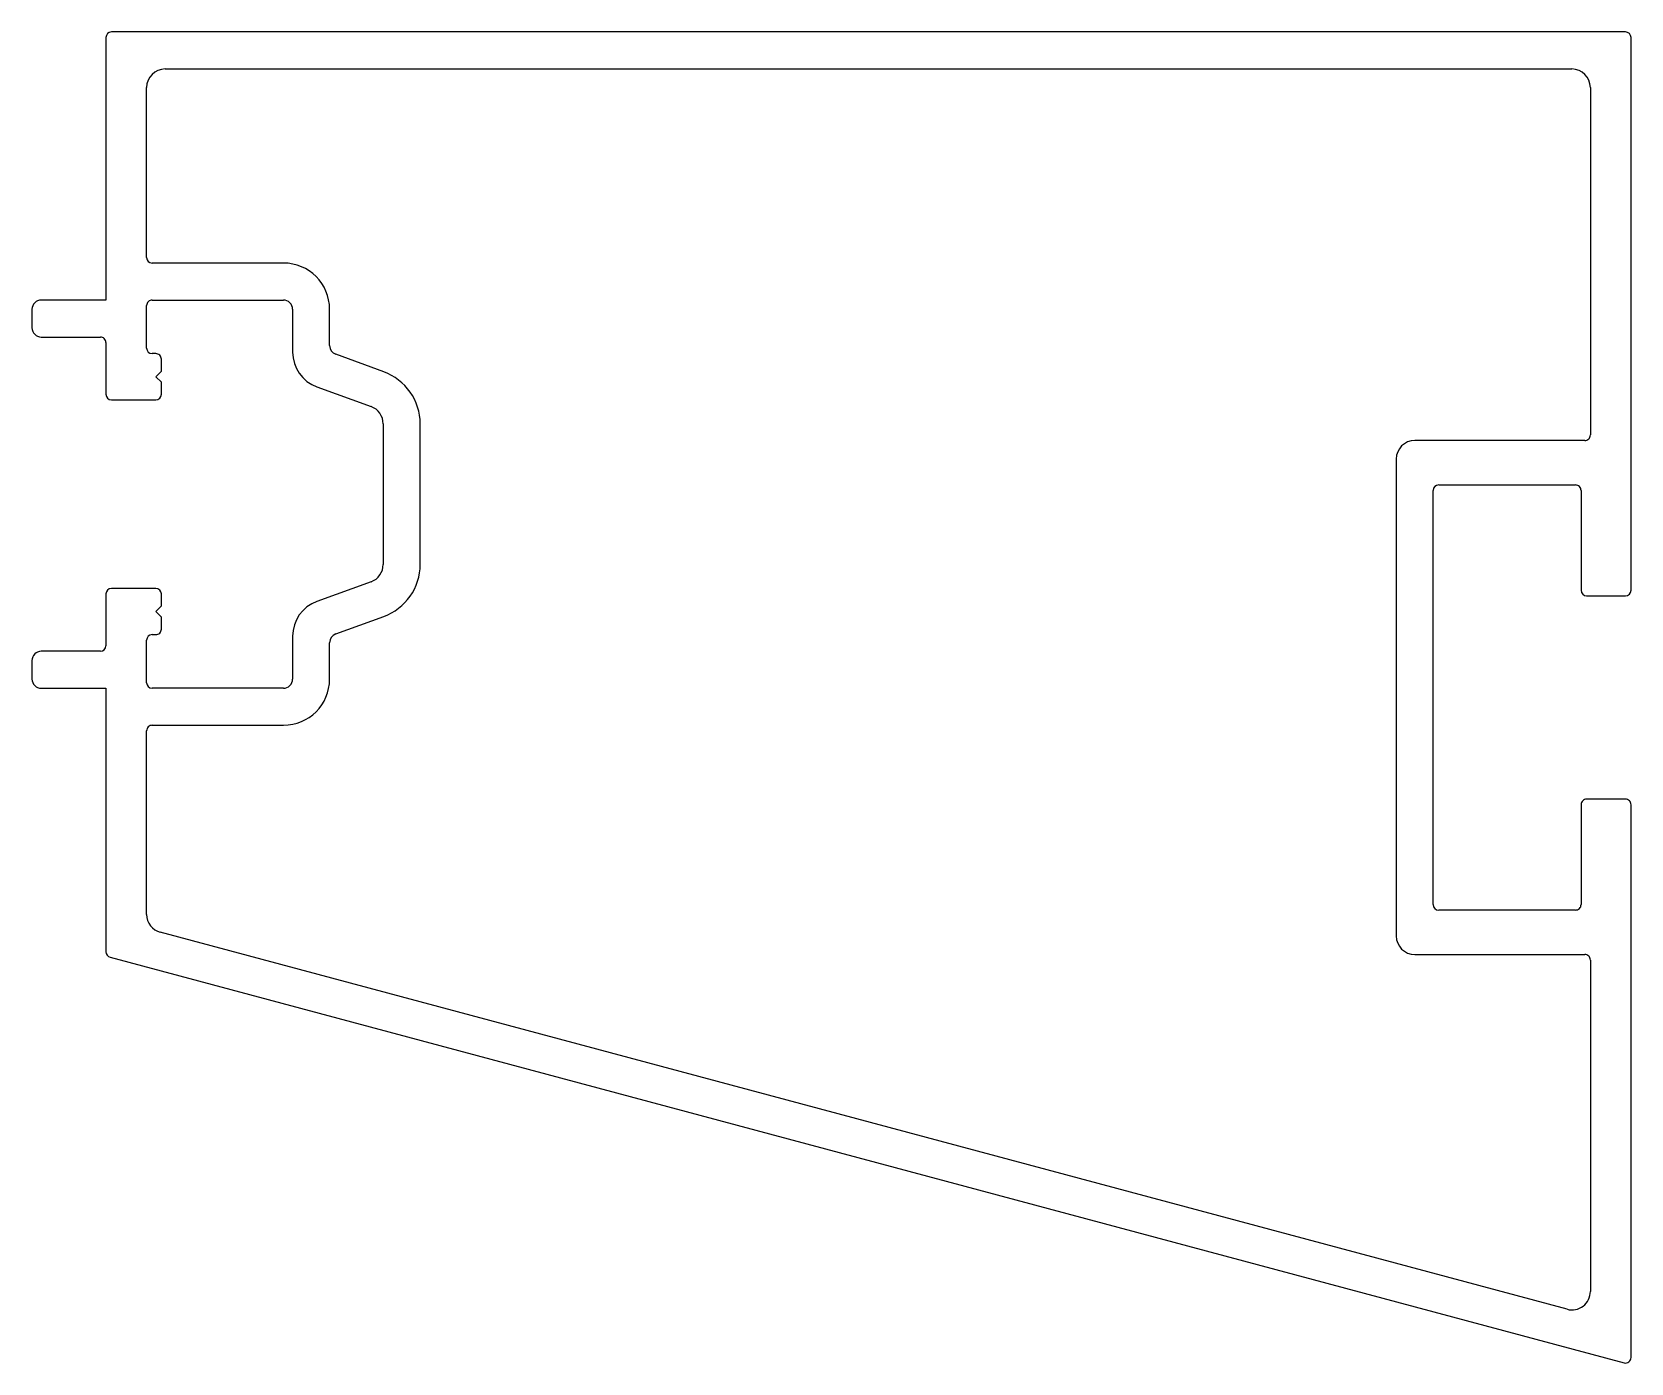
# Model space of a CAD drawing. Extents: x 1395.2 to 1481.7, y 2218.4 to 2290.4.
import ezdxf

# ---------------------------------------------------------------- set-up
doc = ezdxf.new("R2010")
doc.units = 0
doc.layers.get('0').update_dxf_attribs({"linetype": 'CONTINUOUS'})

msp = doc.modelspace()

# ---------------------------------------------------------------- linework, layer by layer
for p, q in [((1399.201, 2290.148), (1399.201, 2275.948)), ((1481.401, 2290.448), (1399.501, 2290.448)), ((1481.701, 2260.248), (1481.701, 2290.148)), ((1402.401, 2288.448), (1478.501, 2288.448)), ((1401.401, 2278.248), (1401.401, 2287.448)), ((1479.501, 2287.448), (1479.501, 2268.648)), ((1408.801, 2277.948), (1401.701, 2277.948)), ((1399.201, 2275.948), (1395.701, 2275.948)), ((1401.701, 2275.948), (1408.801, 2275.948)), ((1395.201, 2275.448), (1395.201, 2274.448)), ((1401.401, 2273.348), (1401.401, 2275.648)), ((1409.301, 2275.448), (1409.301, 2273.132)), ((1411.301, 2273.482), (1411.301, 2275.448)), ((1395.701, 2273.948), (1398.901, 2273.948)), ((1399.201, 2273.648), (1399.201, 2270.848)), ((1401.901, 2273.048), (1401.701, 2273.048)), ((1402.201, 2272.098), (1402.201, 2272.748)), ((1414.227, 2272.067), (1411.63, 2273.013)), ((1401.901, 2271.798), (1402.201, 2272.098)), ((1402.201, 2271.498), (1401.901, 2271.798)), ((1402.201, 2270.848), (1402.201, 2271.498)), ((1410.617, 2271.253), (1413.543, 2270.188)), ((1399.501, 2270.548), (1401.901, 2270.548)), ((1414.201, 2269.248), (1414.201, 2261.649)), ((1416.201, 2261.649), (1416.201, 2269.248)), ((1479.201, 2268.348), (1470.001, 2268.348)), ((1469.001, 2267.348), (1469.001, 2241.548)), ((1471.001, 2243.248), (1471.001, 2265.648)), ((1471.301, 2265.948), (1478.701, 2265.948)), ((1479.001, 2265.648), (1479.001, 2260.248)), ((1401.901, 2260.348), (1399.501, 2260.348)), ((1413.543, 2260.709), (1410.617, 2259.644)), ((1399.201, 2260.048), (1399.201, 2257.248)), ((1401.901, 2259.098), (1402.201, 2259.398)), ((1402.201, 2259.398), (1402.201, 2260.048)), ((1479.301, 2259.948), (1481.401, 2259.948)), ((1402.201, 2258.798), (1401.901, 2259.098)), ((1402.201, 2258.148), (1402.201, 2258.798)), ((1411.63, 2257.884), (1414.227, 2258.83)), ((1401.701, 2257.848), (1401.901, 2257.848)), ((1409.301, 2257.765), (1409.301, 2255.448)), ((1398.901, 2256.948), (1395.701, 2256.948)), ((1401.401, 2255.248), (1401.401, 2257.548)), ((1411.301, 2255.448), (1411.301, 2257.414)), ((1395.201, 2256.448), (1395.201, 2255.448)), ((1395.701, 2254.948), (1399.201, 2254.948)), ((1399.201, 2254.948), (1399.201, 2240.693)), ((1408.801, 2254.948), (1401.701, 2254.948)), ((1401.401, 2242.712), (1401.401, 2252.648)), ((1401.701, 2252.948), (1408.801, 2252.948)), ((1479.001, 2248.648), (1479.001, 2243.248)), ((1481.401, 2248.948), (1479.301, 2248.948)), ((1481.701, 2218.748), (1481.701, 2248.648)), ((1478.701, 2242.948), (1471.301, 2242.948)), ((1478.243, 2221.355), (1402.143, 2241.746)), ((1399.424, 2240.404), (1481.324, 2218.459)), ((1470.001, 2240.548), (1479.201, 2240.548)), ((1479.501, 2240.248), (1479.501, 2222.321))]:
    msp.add_line(p, q)
for centre, radius, start, end in [((1399.501, 2290.148), 0.3, 89.99943, 179.99905), ((1481.401, 2290.148), 0.3, 0.00095, 89.99981), ((1402.401, 2287.448), 1, 90, 180), ((1478.501, 2287.448), 1, 0, 90), ((1401.701, 2278.248), 0.3, 180.00095, 270.00057), ((1408.801, 2275.448), 2.5, 0, 90), ((1395.701, 2275.448), 0.5, 90, 180), ((1401.701, 2275.648), 0.3, 89.99943, 180.00057), ((1408.801, 2275.448), 0.5, 0, 90), ((1395.701, 2274.448), 0.5, 180, 270), ((1398.901, 2273.648), 0.3, 359.99943, 90.00057), ((1401.701, 2273.348), 0.3, 180.00095, 270.00057), ((1411.801, 2273.482), 0.5, 179.99973, 249.99976), ((1401.901, 2272.748), 0.3, 359.99943, 90.00057), ((1411.301, 2273.132), 2, 179.99999, 250.00013), ((1413.201, 2269.248), 3, 0.00006, 69.99999), ((1399.501, 2270.848), 0.3, 180.00095, 270.00057), ((1401.901, 2270.848), 0.3, 269.99943, 359.99905), ((1413.201, 2269.248), 1, 0.00019, 70.00013), ((1470.001, 2267.348), 1, 90, 180), ((1479.201, 2268.648), 0.3, 269.99943, 0.00076), ((1471.301, 2265.648), 0.3, 90.00095, 180.00057), ((1478.701, 2265.648), 0.3, 359.99943, 90.00057), ((1413.201, 2261.649), 1, 289.99987, 359.99981), ((1413.201, 2261.649), 3, 290.00001, 359.99994), ((1399.501, 2260.048), 0.3, 89.99943, 179.99905), ((1401.901, 2260.048), 0.3, 0.00095, 90.00057), ((1479.301, 2260.248), 0.3, 180.00095, 269.99905), ((1481.401, 2260.248), 0.3, 270.00019, 359.99905), ((1411.301, 2257.765), 2, 109.99987, 179.99978), ((1401.701, 2257.548), 0.3, 89.99943, 179.99905), ((1401.901, 2258.148), 0.3, 269.99943, 0.00076), ((1411.801, 2257.414), 0.5, 110.00024, 179.99947), ((1395.701, 2256.448), 0.5, 90, 180), ((1398.901, 2257.248), 0.3, 269.99943, 359.99905), ((1395.701, 2255.448), 0.5, 180, 270), ((1401.701, 2255.248), 0.3, 180.00095, 270.00057), ((1408.801, 2255.448), 2.5, 270, 0), ((1408.801, 2255.448), 0.5, 270, 360), ((1401.701, 2252.648), 0.3, 89.99943, 180.00057), ((1479.301, 2248.648), 0.3, 90.00019, 180.00057), ((1481.401, 2248.648), 0.3, 359.99943, 89.99981), ((1471.301, 2243.248), 0.3, 180.00019, 269.99905), ((1478.701, 2243.248), 0.3, 269.99943, 359.99981), ((1402.401, 2242.712), 1, 179.99992, 254.99994), ((1470.001, 2241.548), 1, 180.00011, 270), ((1399.501, 2240.693), 0.3, 179.9994, 254.99935), ((1479.201, 2240.248), 0.3, 359.99981, 90.00057), ((1478.501, 2222.321), 1, 254.99994, 359.99997), ((1481.401, 2218.748), 0.3, 254.99975, 0.00011)]:
    msp.add_arc(centre, radius, start, end)

doc.saveas('drawing.dxf')
